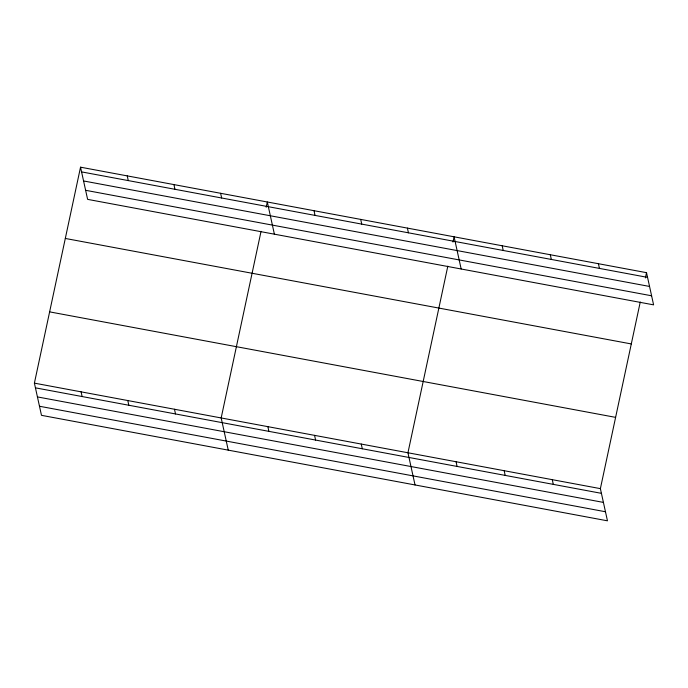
<?xml version="1.0" encoding="UTF-8"?>
<svg xmlns="http://www.w3.org/2000/svg" width="688" height="688" viewBox="0 0 688 688"><rect width="100%" height="100%" fill="white"/><g stroke="black" fill="none" stroke-linecap="round" stroke-linejoin="round"><path stroke-width="1.03" d="M640.253 302.023L600.383 488.635L607.461 520.816L41.478 415.328L34.4 383.139L80.539 167.184L646.522 272.672L653.6 304.861L87.617 199.365L80.539 167.184M261.044 231.34L221.175 417.951L228.253 450.141M266.196 207.234L267.314 201.997L274.392 234.178M447.819 266.153L407.95 452.764L415.027 484.954M452.971 242.047L454.089 236.81L461.166 268.991M645.404 277.918L646.522 272.672M81.571 171.888L647.554 277.376M83.566 180.953L649.549 286.449M85.622 190.301L651.605 295.788M65.317 238.452L631.3 343.94M49.622 311.87L615.614 417.367M34.4 383.139L600.383 488.635M35.432 387.843L601.415 493.339M37.427 396.916L603.41 502.403M39.483 406.255L605.466 511.752M598.414 263.71L599.446 268.415M550.305 254.741L551.337 259.445M502.197 245.771L503.229 250.475M552.275 479.665L553.307 484.369M504.166 470.695L505.198 475.399M407.399 228.106L408.431 232.811M456.058 461.734L457.09 466.438M360.701 219.403L361.733 224.107M314.012 210.7L315.044 215.404M361.252 444.061L362.292 448.765M314.562 435.358L315.594 440.062M220.624 193.294L221.656 197.998M267.864 426.655L268.905 431.359M173.926 184.59L174.958 189.295M127.237 175.887L128.269 180.591M174.477 409.248L175.517 413.952M127.787 400.545L128.819 405.249M81.089 391.842L82.13 396.546"/></g></svg>
